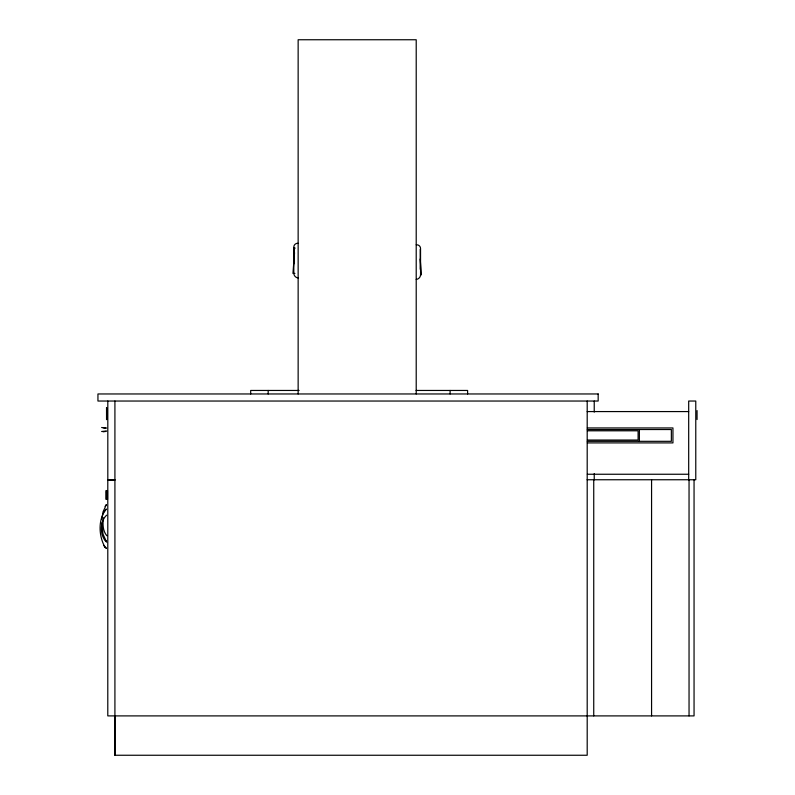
<?xml version="1.0" encoding="UTF-8"?>
<svg xmlns="http://www.w3.org/2000/svg" width="795" height="795" viewBox="0 0 795 795"><rect width="100%" height="100%" fill="white"/><g stroke="black" fill="none" stroke-linecap="round" stroke-linejoin="round"><path stroke-width="1.19" d="M294.538 252.691L292.948 273.401L294.915 273.401M101.899 519.155L103.012 511.95L106.371 504.596L105.079 506.445M103.479 517.803C102.605 523.826 102.674 530.911 106.858 535.76M103.668 512.04L106.371 509.048C97.795 519.056 98.66 536.049 104.95 547.119L103.668 545.281M106.619 515.18C99.614 521.55 99.614 535.77 106.619 542.14M101.611 431.496L106.639 430.97M103.022 431.804L105.805 431.437M298.145 243.31L297.559 243.31A3.746 3.746 0 0 0 293.812 247.056L293.812 273.202A4.77 4.77 0 0 0 298.145 277.952M416.212 244.79L416.799 244.79A3.746 3.746 0 0 1 420.545 248.537L420.545 274.682A4.77 4.77 0 0 1 416.212 279.433M294.915 247.821L294.12 247.821L294.12 263.652M294.12 248.666L294.915 248.666M299.119 390.454L250.683 390.454L250.683 393.962M416.093 390.454L467.609 390.454L467.609 393.962M587.207 411.572L688.689 411.572M587.346 427.949L672.948 427.949L672.948 442.904L587.346 442.904M587.316 429.529L671.358 429.529L671.358 441.314L587.316 441.314M587.406 430.801L638.097 430.801L638.097 440.042L587.406 440.042M587.376 474.247L688.689 474.247M114.917 479.753L107.812 479.753L107.812 401.038M587.098 479.753L695.774 479.753L695.774 401.038L688.689 401.038L688.689 479.753M114.917 480.15L107.792 480.15L107.792 715.898L694.055 715.898L694.055 479.753M106.48 492.353L107.037 492.353L106.997 497.978M106.48 497.978L107.037 497.978M114.868 715.898L114.868 755.25L587.197 755.25L587.197 401.038M106.639 428.028L101.611 427.501M105.626 428.137L103.022 427.799M105.079 539.676L106.371 541.524L103.012 534.16L101.75 523.06M420.197 259.041L421.41 274.881M697.056 410.578L697.056 419.531M689.046 479.753L689.046 715.898M651.572 479.753L651.572 715.898M639.379 429.529L639.379 441.314M594.233 401.038L594.233 412.108M594.233 473.601L594.233 479.753M593.736 479.753L593.736 715.898M450.109 390.454L450.109 393.962M420.237 249.302L420.237 269.257M416.212 393.962L416.212 39.75L298.145 39.75L298.145 393.962M268.173 390.454L268.173 393.962M114.917 401.038L114.917 755.25M107.504 490.505L107.504 499.459M106.788 408.173L106.808 419.025M106.53 407.527L106.55 419.671M106.53 491.151L106.53 498.813M106.272 490.505L106.272 499.459M106.232 490.505L106.232 499.459M598.168 393.962L97.944 393.962L97.944 401.038L598.168 401.038L598.168 393.962M106.371 548.272L104.96 547.129L106.371 548.272"/></g></svg>
